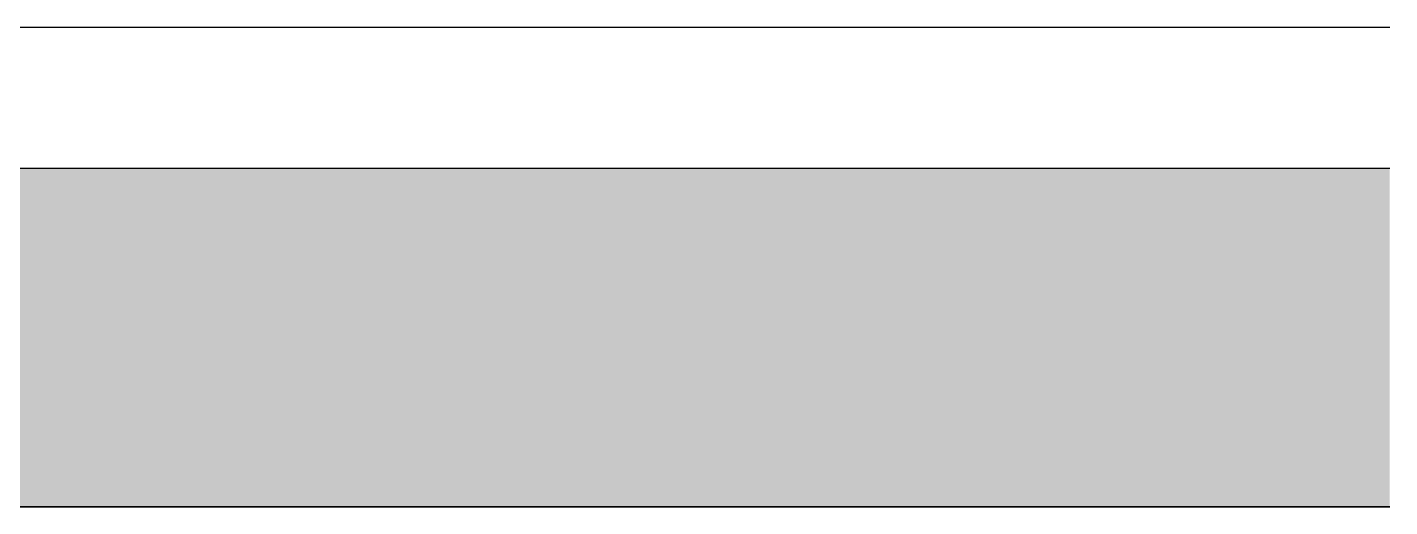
# Model space of a CAD drawing. Header units: millimetres. Extents: x 3104083 to 3173399, y -3165492 to -3044687.
# Drawn here: x 3142539.3 to 3143021.7, y -3050948.5 to -3050778.5 of the extents above; entities that cross this region are included whole.
import ezdxf

# ---------------------------------------------------------------- set-up
doc = ezdxf.new("R2010")
doc.units = ezdxf.units.MM
doc.header["$LTSCALE"] = 500
doc.header["$MEASUREMENT"] = 0
for name, color, linetype in [('A-土建墙（含管井、立管）', 6, 'CONTINUOUS'), ('E-立面填充', 250, 'CONTINUOUS'), ('E-立面轮廓线', 4, 'CONTINUOUS')]:
    doc.layers.add(name, color=color, linetype=linetype)

msp = doc.modelspace()

# ---------------------------------------------------------------- hatches: boundary and pattern name
at = {"layer": 'E-立面填充', "ltscale": 0.15}
msp.add_hatch(color=256, dxfattribs=at).paths.add_polyline_path([(3143021.72, -3050948.548), (3143021.72, -3050828.548), (3141642.381, -3050828.548), (3141642.381, -3050948.548)])

# ---------------------------------------------------------------- linework, layer by layer
at = {"layer": 'A-土建墙（含管井、立管）', "color": 6}
for p, q in [((3141642.381, -3050828.548), (3143021.72, -3050828.548)), ((3141642.381, -3050948.548), (3143021.72, -3050948.548))]:
    msp.add_line(p, q, dxfattribs=at)
at = {"layer": 'E-立面填充', "ltscale": 0.15}
msp.add_lwpolyline([(3143021.72, -3050948.548), (3141642.381, -3050948.548), (3141642.381, -3050828.548), (3143021.72, -3050828.548)], dxfattribs=at)
at = {"layer": 'E-立面轮廓线'}
msp.add_line((3141942.381, -3050778.548), (3143021.72, -3050778.548), dxfattribs=at)

doc.saveas('drawing.dxf')
